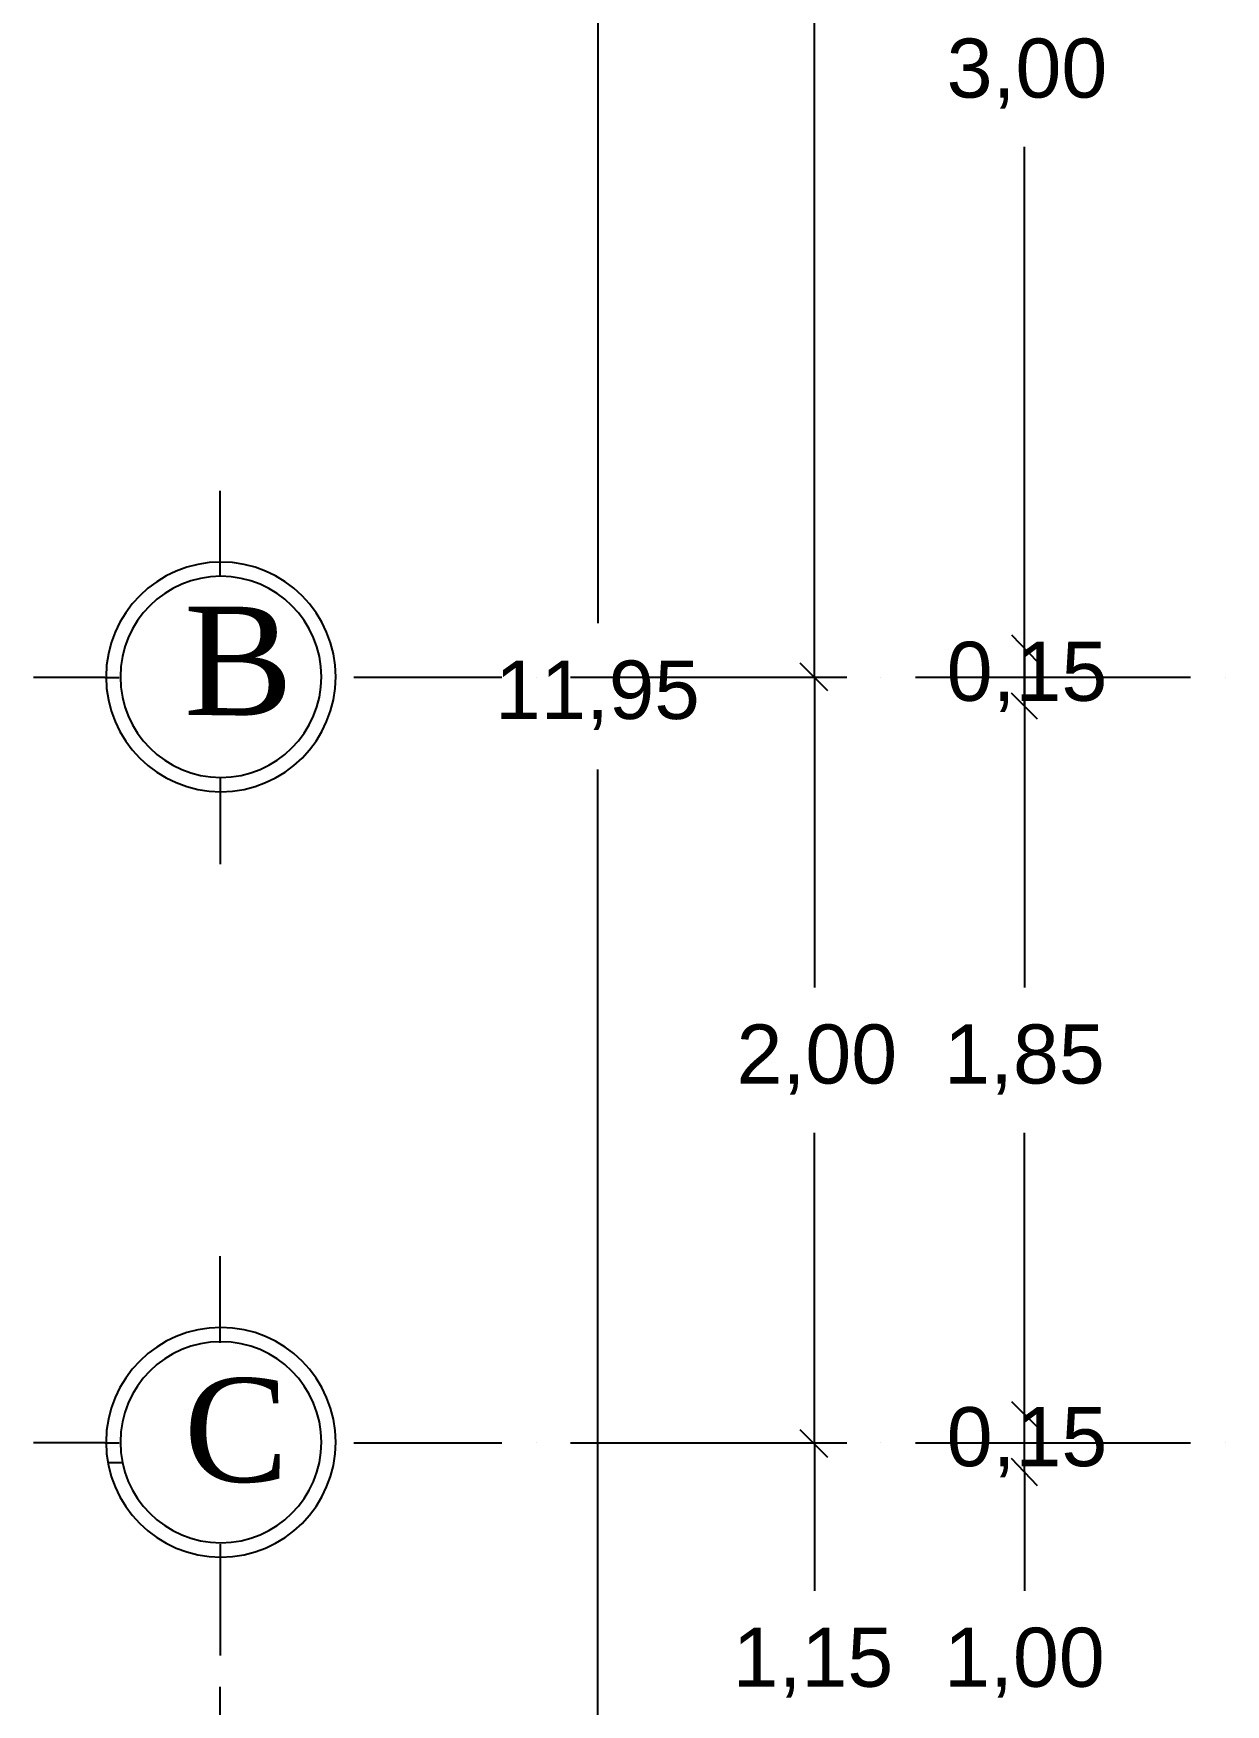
# Model space of a CAD drawing. Header units: millimetres. Extents: x 3504 to 3889, y 1729 to 1927.
# Drawn here: x 3504.1 to 3543, y 1778.7 to 1833.2 of the extents above; entities that cross this region are included whole.
import ezdxf

# ---------------------------------------------------------------- set-up
doc = ezdxf.new("R2010")
doc.units = ezdxf.units.MM
doc.styles.add('Arial$001H0', font='arial.ttf')
doc.styles.add('Dutch801RmBT$001H0', font='')
doc.styles.get('Dutch801RmBT$001H0').set_extended_font_data('Dutch801RmBT')

msp = doc.modelspace()

# ---------------------------------------------------------------- linework, layer by layer
at = {"color": 18, "linetype": 'Continuous', "lineweight": -2, "true_color": 0x000000}
for p, q in [((3522.498, 1886.252), (3522.498, 1813.989)), ((3529.567, 1812.211), (3529.567, 1846.882)), ((3536.425, 1813.142), (3536.425, 1829.525)), ((3510.179, 1815.978), (3510.179, 1818.307)), ((3510.179, 1815.513), (3510.179, 1815.978)), ((3536.425, 1813.142), (3536.425, 1814.031)), ((3536.425, 1813.142), (3536.425, 1814.031)), ((3536.002, 1813.608), (3536.849, 1812.719)), ((3536.002, 1813.608), (3536.849, 1812.719)), ((3536.002, 1813.608), (3536.849, 1812.719)), ((3536.002, 1813.608), (3536.849, 1812.719)), ((3536.425, 1813.142), (3536.425, 1811.279)), ((3536.425, 1811.279), (3536.425, 1813.142)), ((3506.411, 1812.211), (3504.083, 1812.211)), ((3506.411, 1812.211), (3506.877, 1812.211)), ((3506.411, 1812.211), (3506.877, 1812.211)), ((3519.365, 1812.211), (3514.539, 1812.211)), ((3520.508, 1812.211), (3520.508, 1812.211)), ((3530.626, 1812.211), (3521.609, 1812.211)), ((3529.991, 1811.787), (3529.102, 1812.676)), ((3529.102, 1812.676), (3529.991, 1811.787)), ((3529.567, 1812.211), (3529.567, 1802.093)), ((3531.726, 1812.211), (3531.726, 1812.211)), ((3541.844, 1812.211), (3532.869, 1812.211)), ((3542.987, 1812.211), (3542.987, 1812.211)), ((3536.849, 1810.856), (3536.002, 1811.703)), ((3536.849, 1810.856), (3536.002, 1811.703)), ((3536.425, 1811.279), (3536.425, 1810.39)), ((3536.425, 1811.279), (3536.425, 1802.093)), ((3536.425, 1811.279), (3536.425, 1810.39)), ((3510.179, 1808.951), (3510.179, 1808.485)), ((3510.179, 1808.951), (3510.179, 1808.485)), ((3522.498, 1736.9), (3522.498, 1809.205)), ((3510.179, 1808.485), (3510.179, 1806.115)), ((3529.567, 1787.234), (3529.567, 1797.352)), ((3536.425, 1788.165), (3536.425, 1797.352)), ((3510.179, 1790.959), (3510.179, 1793.33)), ((3510.179, 1790.494), (3510.179, 1790.959)), ((3536.425, 1788.165), (3536.425, 1789.054)), ((3536.425, 1788.165), (3536.425, 1789.054)), ((3536.002, 1788.589), (3536.849, 1787.742)), ((3536.002, 1788.589), (3536.849, 1787.742)), ((3536.002, 1788.589), (3536.849, 1787.742)), ((3536.002, 1788.589), (3536.849, 1787.742)), ((3536.425, 1786.303), (3536.425, 1788.165)), ((3536.425, 1786.303), (3536.425, 1788.165)), ((3506.411, 1787.234), (3504.083, 1787.234)), ((3506.411, 1787.234), (3506.877, 1787.234)), ((3506.411, 1787.234), (3506.877, 1787.234)), ((3514.539, 1787.234), (3519.365, 1787.234)), ((3520.508, 1787.234), (3520.508, 1787.234)), ((3521.609, 1787.234), (3530.626, 1787.234)), ((3529.991, 1786.768), (3529.102, 1787.657)), ((3529.102, 1787.657), (3529.991, 1786.768)), ((3529.567, 1787.234), (3529.567, 1782.408)), ((3531.726, 1787.234), (3531.726, 1787.234)), ((3532.869, 1787.234), (3541.844, 1787.234)), ((3542.987, 1787.234), (3542.987, 1787.234)), ((3506.496, 1786.599), (3506.961, 1786.599)), ((3506.496, 1786.599), (3506.961, 1786.599)), ((3536.849, 1785.837), (3536.002, 1786.726)), ((3536.849, 1785.837), (3536.002, 1786.726)), ((3536.849, 1785.837), (3536.002, 1786.726)), ((3536.849, 1785.837), (3536.002, 1786.726)), ((3536.425, 1786.303), (3536.425, 1785.414)), ((3536.425, 1786.303), (3536.425, 1782.408)), ((3536.425, 1786.303), (3536.425, 1785.414)), ((3510.179, 1783.932), (3510.179, 1783.466)), ((3510.179, 1783.932), (3510.179, 1783.466)), ((3510.179, 1783.466), (3510.179, 1780.291)), ((3510.179, 1776.608), (3510.179, 1779.275))]:
    msp.add_line(p, q, dxfattribs=at)
for points in [[(3510.2, 1815.978), (3508.131, 1815.978), (3506.453, 1814.301), (3506.453, 1812.232)], [(3510.2, 1815.978), (3508.131, 1815.978), (3506.453, 1814.301), (3506.453, 1812.232)], [(3510.2, 1815.513), (3508.388, 1815.513), (3506.919, 1814.044), (3506.919, 1812.232)], [(3510.2, 1815.513), (3508.388, 1815.513), (3506.919, 1814.044), (3506.919, 1812.232)], [(3513.946, 1812.232), (3513.946, 1814.301), (3512.269, 1815.978), (3510.2, 1815.978)], [(3513.946, 1812.232), (3513.946, 1814.301), (3512.269, 1815.978), (3510.2, 1815.978)], [(3513.481, 1812.232), (3513.481, 1814.044), (3512.012, 1815.513), (3510.2, 1815.513)], [(3513.481, 1812.232), (3513.481, 1814.044), (3512.012, 1815.513), (3510.2, 1815.513)], [(3506.453, 1812.232), (3506.453, 1810.163), (3508.131, 1808.485), (3510.2, 1808.485)], [(3506.453, 1812.232), (3506.453, 1810.163), (3508.131, 1808.485), (3510.2, 1808.485)], [(3506.919, 1812.232), (3506.919, 1810.42), (3508.388, 1808.951), (3510.2, 1808.951)], [(3506.919, 1812.232), (3506.919, 1810.42), (3508.388, 1808.951), (3510.2, 1808.951)], [(3510.2, 1808.485), (3512.269, 1808.485), (3513.946, 1810.163), (3513.946, 1812.232)], [(3510.2, 1808.951), (3512.012, 1808.951), (3513.481, 1810.42), (3513.481, 1812.232)], [(3510.2, 1808.485), (3512.269, 1808.485), (3513.946, 1810.163), (3513.946, 1812.232)], [(3510.2, 1808.951), (3512.012, 1808.951), (3513.481, 1810.42), (3513.481, 1812.232)], [(3510.2, 1791.002), (3508.131, 1791.002), (3506.453, 1789.324), (3506.453, 1787.255)], [(3510.2, 1791.002), (3508.131, 1791.002), (3506.453, 1789.324), (3506.453, 1787.255)], [(3513.946, 1787.255), (3513.946, 1789.324), (3512.269, 1791.002), (3510.2, 1791.002)], [(3513.946, 1787.255), (3513.946, 1789.324), (3512.269, 1791.002), (3510.2, 1791.002)], [(3510.2, 1790.536), (3508.388, 1790.536), (3506.919, 1789.067), (3506.919, 1787.255)], [(3510.2, 1790.536), (3508.388, 1790.536), (3506.919, 1789.067), (3506.919, 1787.255)], [(3513.481, 1787.255), (3513.481, 1789.067), (3512.012, 1790.536), (3510.2, 1790.536)], [(3513.481, 1787.255), (3513.481, 1789.067), (3512.012, 1790.536), (3510.2, 1790.536)], [(3506.453, 1787.255), (3506.453, 1785.186), (3508.131, 1783.509), (3510.2, 1783.509)], [(3506.453, 1787.255), (3506.453, 1785.186), (3508.131, 1783.509), (3510.2, 1783.509)], [(3506.919, 1787.255), (3506.919, 1785.443), (3508.388, 1783.974), (3510.2, 1783.974)], [(3506.919, 1787.255), (3506.919, 1785.443), (3508.388, 1783.974), (3510.2, 1783.974)], [(3510.2, 1783.509), (3512.269, 1783.509), (3513.946, 1785.186), (3513.946, 1787.255)], [(3510.2, 1783.974), (3512.012, 1783.974), (3513.481, 1785.443), (3513.481, 1787.255)], [(3510.2, 1783.509), (3512.269, 1783.509), (3513.946, 1785.186), (3513.946, 1787.255)], [(3510.2, 1783.974), (3512.012, 1783.974), (3513.481, 1785.443), (3513.481, 1787.255)]]:
    msp.add_open_spline(points, degree=3, dxfattribs=at)

# ---------------------------------------------------------------- texts
at = {"color": 18, "true_color": 0x000000}
for s, height, style, p in [('3,00', 1.9281, 'Arial$001H0', (3533.885, 1831.134)), ('B', 3.538, 'Dutch801RmBT$001H0', (3508.993, 1810.983)), ('0,15', 1.9281, 'Arial$001H0', (3533.885, 1811.449)), ('11,95', 1.9095, 'Arial$001H0', (3519.153, 1810.856)), ('2,00', 1.9281, 'Arial$001H0', (3527.027, 1798.96)), ('1,85', 1.9281, 'Arial$001H0', (3533.801, 1798.96)), ('C', 3.386, 'Dutch801RmBT$001H0', (3508.993, 1785.964)), ('0,15', 1.9281, 'Arial$001H0', (3533.885, 1786.472)), ('1,15', 1.9281, 'Arial$001H0', (3526.9, 1779.275)), ('1,00', 1.9281, 'Arial$001H0', (3533.801, 1779.275))]:
    msp.add_text(s, height=height, dxfattribs=dict(at, style=style)).set_placement(p)

doc.saveas('drawing.dxf')
